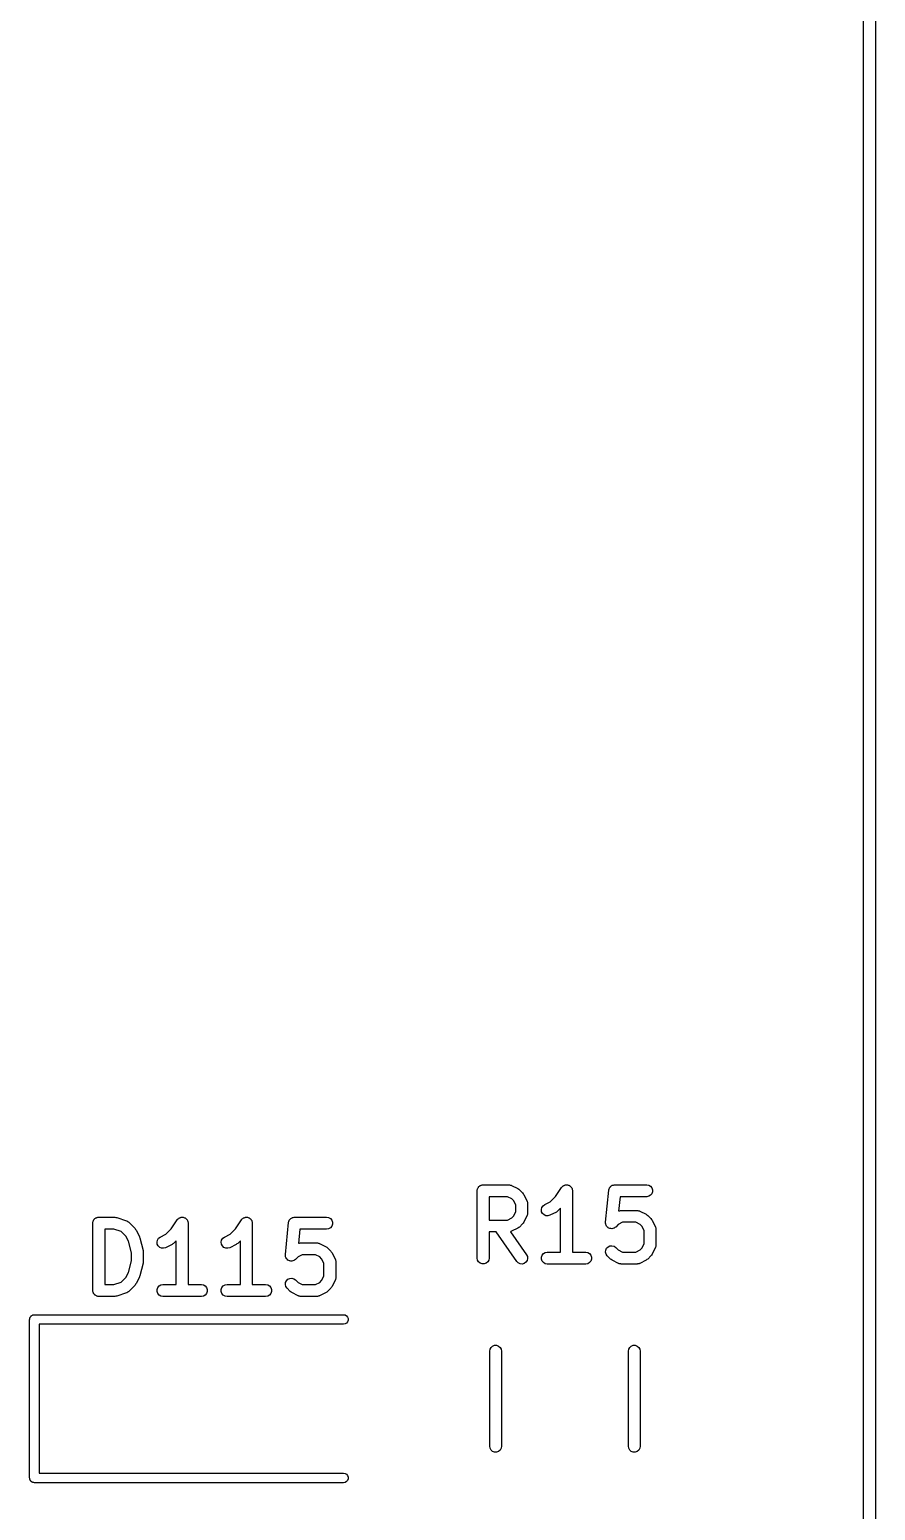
# Model space of a CAD drawing. Extents: x 25 to 125, y -131 to -25.
# Drawn here: x 114.4 to 125.08, y -71.26 to -52.57 of the extents above; entities that cross this region are included whole.
import ezdxf

# ---------------------------------------------------------------- set-up
doc = ezdxf.new("R2010")
doc.units = 0
doc.header["$MEASUREMENT"] = 0
doc.layers.add('BLACK', color=7, linetype='CONTINUOUS')

msp = doc.modelspace()

# ---------------------------------------------------------------- linework, layer by layer
at = {"layer": 'Black'}
for p, q in [((125.075, -25), (125.075, -125)), ((124.925, -124.925), (124.925, -25.075)), ((120.051, -67.2255), (120.052, -67.2191)), ((120.051, -68.0755), (120.051, -67.2255)), ((120.052, -67.2125), (120.054, -67.2063)), ((120.052, -67.2191), (120.052, -67.2125)), ((120.054, -67.2063), (120.055, -67.1999)), ((120.055, -67.1999), (120.059, -67.1942)), ((120.059, -67.1942), (120.061, -67.188)), ((120.061, -67.188), (120.065, -67.183)), ((120.065, -67.183), (120.068, -67.1773)), ((120.068, -67.1773), (120.073, -67.1731)), ((120.073, -67.1731), (120.078, -67.1681)), ((120.078, -67.1681), (120.083, -67.1648)), ((120.083, -67.1648), (120.088, -67.1606)), ((120.088, -67.1606), (120.095, -67.1583)), ((120.095, -67.1583), (120.1, -67.155)), ((120.1, -67.155), (120.107, -67.1539)), ((120.107, -67.1539), (120.113, -67.1517)), ((120.113, -67.1517), (120.119, -67.1517)), ((120.119, -67.1517), (120.126, -67.1505)), ((120.126, -67.1505), (120.45, -67.1505)), ((120.45, -67.1505), (120.454, -67.1513)), ((120.454, -67.1513), (120.458, -67.151)), ((120.458, -67.151), (120.467, -67.1535)), ((120.467, -67.1535), (120.475, -67.155)), ((120.475, -67.155), (120.479, -67.1572)), ((120.479, -67.1572), (120.483, -67.1584)), ((120.483, -67.1584), (120.564, -67.1989)), ((120.564, -67.1989), (120.574, -67.2061)), ((120.574, -67.2061), (120.584, -67.213)), ((120.584, -67.213), (120.624, -67.2534)), ((120.624, -67.2534), (120.631, -67.2633)), ((120.631, -67.2633), (120.638, -67.2729)), ((121.039, -67.2992), (121.116, -67.1839)), ((121.116, -67.1839), (121.119, -67.1809)), ((121.119, -67.1809), (121.121, -67.1773)), ((121.121, -67.1773), (121.128, -67.1716)), ((121.128, -67.1716), (121.134, -67.1651)), ((121.134, -67.1651), (121.138, -67.1632)), ((121.138, -67.1632), (121.141, -67.1606)), ((121.141, -67.1606), (121.149, -67.1575)), ((121.149, -67.1575), (121.157, -67.1535)), ((121.157, -67.1535), (121.161, -67.1531)), ((121.161, -67.1531), (121.165, -67.1517)), ((121.165, -67.1517), (121.174, -67.1517)), ((121.174, -67.1517), (121.183, -67.1507)), ((121.183, -67.1507), (121.187, -67.1517)), ((121.187, -67.1517), (121.191, -67.1517)), ((121.191, -67.1517), (121.2, -67.1547)), ((121.2, -67.1547), (121.208, -67.1568)), ((121.208, -67.1568), (121.212, -67.1591)), ((121.212, -67.1591), (121.216, -67.1606)), ((121.216, -67.1606), (121.223, -67.1663)), ((121.223, -67.1663), (121.23, -67.1713)), ((121.23, -67.1713), (121.233, -67.1746)), ((121.233, -67.1746), (121.236, -67.1773)), ((121.236, -67.1773), (121.24, -67.1851)), ((121.24, -67.1851), (121.245, -67.1923)), ((121.245, -67.1923), (121.247, -67.1963)), ((121.247, -67.1963), (121.249, -67.1999)), ((121.249, -67.1999), (121.25, -67.2087)), ((121.25, -67.2087), (121.253, -67.2173)), ((121.253, -67.2173), (121.253, -67.2214)), ((121.253, -67.2214), (121.253, -67.2255)), ((121.253, -67.2255), (121.253, -68.0005)), ((121.67, -67.6228), (121.711, -67.2181)), ((121.711, -67.2181), (121.712, -67.2153)), ((121.712, -67.2125), (121.715, -67.2029)), ((121.712, -67.2153), (121.712, -67.2125)), ((121.715, -67.2029), (121.718, -67.193)), ((121.718, -67.193), (121.719, -67.1907)), ((121.719, -67.1907), (121.72, -67.188)), ((121.72, -67.188), (121.727, -67.1802)), ((121.727, -67.1802), (121.733, -67.1718)), ((121.733, -67.1718), (121.735, -67.1702)), ((121.735, -67.1702), (121.737, -67.1681)), ((121.737, -67.1681), (121.746, -67.1629)), ((121.746, -67.1629), (121.755, -67.1572)), ((121.755, -67.1572), (121.757, -67.1565)), ((121.757, -67.1565), (121.76, -67.155)), ((121.76, -67.155), (121.77, -67.1533)), ((121.77, -67.1533), (121.78, -67.1507)), ((121.78, -67.1507), (121.783, -67.151)), ((121.783, -67.151), (121.785, -67.1505)), ((121.785, -67.1505), (122.19, -67.1505)), ((122.19, -67.1505), (122.216, -67.155)), ((122.216, -67.155), (122.238, -67.1681)), ((122.238, -67.1681), (122.255, -67.188)), ((122.255, -67.263), (122.238, -67.283)), ((122.255, -67.188), (122.264, -67.2125)), ((122.264, -67.2385), (122.255, -67.263)), ((122.264, -67.2125), (122.264, -67.2385)), ((120.201, -67.3005), (120.201, -67.5958)), ((120.432, -67.3005), (120.201, -67.3005)), ((120.486, -67.3276), (120.432, -67.3005)), ((120.509, -67.3509), (120.486, -67.3276)), ((120.537, -67.4051), (120.509, -67.3509)), ((120.537, -67.4912), (120.537, -67.4051)), ((120.638, -67.2729), (120.679, -67.3539)), ((120.679, -67.3539), (120.68, -67.358)), ((120.68, -67.358), (120.682, -67.3618)), ((120.682, -67.3618), (120.684, -67.3704)), ((120.684, -67.3704), (120.686, -67.3789)), ((120.686, -67.3789), (120.686, -67.3832)), ((120.686, -67.3832), (120.687, -67.3874)), ((120.687, -67.3874), (120.687, -67.5089)), ((120.861, -67.4639), (120.867, -67.4386)), ((120.867, -67.4386), (120.881, -67.4168)), ((120.881, -67.4168), (120.902, -67.4013)), ((120.902, -67.4013), (120.972, -67.3663)), ((120.972, -67.3663), (121.039, -67.2992)), ((121.103, -67.4471), (121.069, -67.4809)), ((121.103, -68.0005), (121.103, -67.4471)), ((121.853, -67.3005), (121.835, -67.4815)), ((122.19, -67.3005), (121.853, -67.3005)), ((122.216, -67.296), (122.19, -67.3005)), ((122.238, -67.283), (122.216, -67.296)), ((115.201, -67.6345), (115.202, -67.6281)), ((115.201, -68.4845), (115.201, -67.6345)), ((115.202, -67.6215), (115.204, -67.6153)), ((115.202, -67.6281), (115.202, -67.6215)), ((115.204, -67.6153), (115.206, -67.6089)), ((115.206, -67.6089), (115.209, -67.6032)), ((115.209, -67.6032), (115.211, -67.597)), ((115.211, -67.597), (115.215, -67.592)), ((115.215, -67.592), (115.219, -67.5863)), ((115.219, -67.5863), (115.224, -67.5821)), ((115.224, -67.5821), (115.228, -67.5771)), ((115.228, -67.5771), (115.234, -67.5738)), ((115.234, -67.5738), (115.239, -67.5696)), ((115.239, -67.5696), (115.245, -67.5673)), ((115.245, -67.5673), (115.25, -67.564)), ((115.25, -67.564), (115.257, -67.5629)), ((115.257, -67.5629), (115.263, -67.5607)), ((115.263, -67.5607), (115.27, -67.5607)), ((115.27, -67.5607), (115.276, -67.5595)), ((115.276, -67.5595), (115.478, -67.5595)), ((115.478, -67.5595), (115.49, -67.5616)), ((115.49, -67.5616), (115.502, -67.5634)), ((115.502, -67.5634), (115.624, -67.6038)), ((115.624, -67.6038), (115.627, -67.6059)), ((115.627, -67.6059), (115.632, -67.607)), ((115.632, -67.607), (115.639, -67.6121)), ((115.639, -67.6121), (115.647, -67.6163)), ((115.647, -67.6163), (115.649, -67.6195)), ((115.649, -67.6195), (115.653, -67.622)), ((115.653, -67.622), (115.734, -67.7029)), ((116.189, -67.7082), (116.266, -67.5929)), ((116.266, -67.5929), (116.269, -67.5899)), ((116.269, -67.5899), (116.271, -67.5863)), ((116.271, -67.5863), (116.278, -67.5806)), ((116.278, -67.5806), (116.284, -67.5741)), ((116.284, -67.5741), (116.288, -67.5722)), ((116.288, -67.5722), (116.291, -67.5696)), ((116.291, -67.5696), (116.299, -67.5665)), ((116.299, -67.5665), (116.307, -67.5625)), ((116.307, -67.5625), (116.312, -67.5621)), ((116.312, -67.5621), (116.315, -67.5607)), ((116.315, -67.5607), (116.324, -67.5607)), ((116.324, -67.5607), (116.333, -67.5597)), ((116.333, -67.5597), (116.337, -67.5607)), ((116.337, -67.5607), (116.341, -67.5607)), ((116.341, -67.5607), (116.35, -67.5637)), ((116.35, -67.5637), (116.359, -67.5658)), ((116.359, -67.5658), (116.362, -67.5682)), ((116.362, -67.5682), (116.366, -67.5696)), ((116.366, -67.5696), (116.373, -67.5753)), ((116.373, -67.5753), (116.38, -67.5803)), ((116.38, -67.5803), (116.383, -67.5836)), ((116.383, -67.5836), (116.386, -67.5863)), ((116.386, -67.5863), (116.39, -67.5941)), ((116.39, -67.5941), (116.396, -67.6013)), ((116.396, -67.6013), (116.397, -67.6053)), ((116.397, -67.6053), (116.399, -67.6089)), ((116.399, -67.6089), (116.401, -67.6177)), ((116.401, -67.6177), (116.403, -67.6263)), ((116.403, -67.6263), (116.403, -67.6304)), ((116.403, -67.6304), (116.403, -67.6345)), ((116.403, -67.6345), (116.403, -68.4095)), ((116.999, -67.7082), (117.076, -67.5929)), ((117.076, -67.5929), (117.078, -67.5899)), ((117.078, -67.5899), (117.081, -67.5863)), ((117.081, -67.5863), (117.087, -67.5806)), ((117.087, -67.5806), (117.094, -67.5741)), ((117.094, -67.5741), (117.097, -67.5722)), ((117.097, -67.5722), (117.1, -67.5696)), ((117.1, -67.5696), (117.109, -67.5665)), ((117.109, -67.5665), (117.117, -67.5625)), ((117.117, -67.5625), (117.121, -67.5621)), ((117.121, -67.5621), (117.125, -67.5607)), ((117.125, -67.5607), (117.134, -67.5607)), ((117.134, -67.5607), (117.143, -67.5597)), ((117.143, -67.5597), (117.147, -67.5607)), ((117.147, -67.5607), (117.151, -67.5607)), ((117.151, -67.5607), (117.159, -67.5637)), ((117.159, -67.5637), (117.168, -67.5658)), ((117.168, -67.5658), (117.172, -67.5682)), ((117.172, -67.5682), (117.175, -67.5696)), ((117.175, -67.5696), (117.182, -67.5753)), ((117.182, -67.5753), (117.19, -67.5803)), ((117.19, -67.5803), (117.192, -67.5836)), ((117.192, -67.5836), (117.195, -67.5863)), ((117.195, -67.5863), (117.2, -67.5941)), ((117.2, -67.5941), (117.205, -67.6013)), ((117.205, -67.6013), (117.206, -67.6053)), ((117.206, -67.6053), (117.208, -67.6089)), ((117.208, -67.6089), (117.21, -67.6177)), ((117.21, -67.6177), (117.213, -67.6263)), ((117.213, -67.6263), (117.212, -67.6304)), ((117.212, -67.6304), (117.213, -67.6345)), ((117.213, -67.6345), (117.213, -68.4095)), ((117.63, -68.0318), (117.671, -67.6271)), ((117.671, -67.6215), (117.675, -67.6119)), ((117.671, -67.6243), (117.671, -67.6215)), ((117.671, -67.6271), (117.671, -67.6243)), ((117.675, -67.6119), (117.678, -67.602)), ((117.678, -67.602), (117.679, -67.5997)), ((117.679, -67.5997), (117.68, -67.597)), ((117.68, -67.597), (117.687, -67.5892)), ((117.687, -67.5892), (117.693, -67.5808)), ((117.693, -67.5808), (117.695, -67.5792)), ((117.695, -67.5792), (117.697, -67.5771)), ((117.697, -67.5771), (117.706, -67.5719)), ((117.706, -67.5719), (117.714, -67.5662)), ((117.714, -67.5662), (117.717, -67.5655)), ((117.717, -67.5655), (117.719, -67.564)), ((117.719, -67.564), (117.73, -67.5623)), ((117.73, -67.5623), (117.74, -67.5597)), ((117.74, -67.5597), (117.742, -67.56)), ((117.742, -67.56), (117.745, -67.5595)), ((117.745, -67.5595), (118.15, -67.5595)), ((118.15, -67.5595), (118.176, -67.564)), ((118.176, -67.564), (118.198, -67.5771)), ((118.198, -67.5771), (118.215, -67.597)), ((118.215, -67.597), (118.224, -67.6215)), ((118.224, -67.6215), (118.224, -67.6475)), ((120.201, -67.5958), (120.432, -67.5958)), ((120.432, -67.5958), (120.486, -67.5686)), ((120.486, -67.5686), (120.509, -67.5454)), ((120.509, -67.5454), (120.537, -67.4912)), ((120.631, -67.633), (120.624, -67.6428)), ((120.638, -67.6234), (120.631, -67.633)), ((120.679, -67.5424), (120.638, -67.6234)), ((120.68, -67.5383), (120.679, -67.5424)), ((120.682, -67.5345), (120.68, -67.5383)), ((120.684, -67.5259), (120.682, -67.5345)), ((120.686, -67.5174), (120.684, -67.5259)), ((120.687, -67.5089), (120.686, -67.5131)), ((120.686, -67.5131), (120.686, -67.5174)), ((120.863, -67.4898), (120.861, -67.4639)), ((120.875, -67.5131), (120.863, -67.4898)), ((120.894, -67.531), (120.875, -67.5131)), ((120.918, -67.5413), (120.894, -67.531)), ((120.944, -67.5429), (120.918, -67.5413)), ((120.969, -67.5355), (120.944, -67.5429)), ((121.05, -67.495), (120.969, -67.5355)), ((121.06, -67.4878), (121.05, -67.495)), ((121.069, -67.4809), (121.06, -67.4878)), ((121.67, -67.6233), (121.67, -67.6228)), ((121.67, -67.6238), (121.67, -67.6233)), ((121.671, -67.6362), (121.67, -67.6238)), ((121.672, -67.6488), (121.671, -67.6362)), ((121.884, -67.6243), (121.83, -67.6514)), ((121.835, -67.4815), (121.837, -67.481)), ((121.837, -67.481), (121.841, -67.4789)), ((121.841, -67.4789), (121.849, -67.4773)), ((121.849, -67.4773), (121.858, -67.4748)), ((121.858, -67.4748), (121.862, -67.4751)), ((121.862, -67.4751), (121.866, -67.4743)), ((121.866, -67.4743), (122.069, -67.4743)), ((122.051, -67.6243), (121.884, -67.6243)), ((122.105, -67.6514), (122.051, -67.6243)), ((122.069, -67.4743), (122.073, -67.4751)), ((122.073, -67.4751), (122.077, -67.4748)), ((122.077, -67.4748), (122.086, -67.4773)), ((122.086, -67.4773), (122.094, -67.4789)), ((122.094, -67.4789), (122.098, -67.481)), ((122.098, -67.481), (122.102, -67.4823)), ((122.102, -67.4823), (122.183, -67.5227)), ((122.183, -67.5227), (122.193, -67.5299)), ((122.193, -67.5299), (122.203, -67.5368)), ((122.203, -67.5368), (122.243, -67.5773)), ((122.243, -67.5773), (122.25, -67.5871)), ((122.25, -67.5871), (122.257, -67.5967)), ((122.257, -67.5967), (122.298, -67.6777)), ((115.351, -67.7095), (115.351, -68.4095)), ((115.466, -67.7095), (115.351, -67.7095)), ((115.559, -67.7406), (115.466, -67.7095)), ((115.619, -67.8004), (115.559, -67.7406)), ((115.651, -67.8631), (115.619, -67.8004)), ((115.734, -67.7029), (115.741, -67.7128)), ((115.741, -67.7128), (115.748, -67.7224)), ((115.748, -67.7224), (115.788, -67.8034)), ((115.788, -67.8034), (115.791, -67.8112)), ((115.791, -67.8112), (115.794, -67.8187)), ((115.794, -67.8187), (115.835, -67.9806)), ((116.031, -67.8258), (116.052, -67.8103)), ((116.052, -67.8103), (116.122, -67.7753)), ((116.122, -67.7753), (116.189, -67.7082)), ((116.841, -67.8258), (116.862, -67.8103)), ((116.862, -67.8103), (116.932, -67.7753)), ((116.932, -67.7753), (116.999, -67.7082)), ((117.813, -67.7095), (117.795, -67.8905)), ((118.15, -67.7095), (117.813, -67.7095)), ((118.176, -67.705), (118.15, -67.7095)), ((118.198, -67.692), (118.176, -67.705)), ((118.215, -67.672), (118.198, -67.692)), ((118.224, -67.6475), (118.215, -67.672)), ((120.289, -67.7458), (120.201, -67.7458)), ((120.201, -67.7458), (120.201, -68.0755)), ((120.55, -68.1185), (120.289, -67.7458)), ((120.475, -67.7412), (120.47, -67.7422)), ((120.47, -67.7422), (120.673, -68.0325)), ((120.479, -67.7391), (120.475, -67.7412)), ((120.483, -67.7378), (120.479, -67.7391)), ((120.564, -67.6974), (120.483, -67.7378)), ((120.574, -67.6902), (120.564, -67.6974)), ((120.584, -67.6833), (120.574, -67.6902)), ((120.624, -67.6428), (120.584, -67.6833)), ((121.672, -67.6492), (121.672, -67.6488)), ((121.672, -67.6497), (121.672, -67.6492)), ((121.678, -67.6611), (121.672, -67.6497)), ((121.683, -67.6725), (121.678, -67.6611)), ((121.683, -67.6729), (121.683, -67.6725)), ((121.683, -67.6733), (121.683, -67.6729)), ((121.692, -67.6822), (121.683, -67.6733)), ((121.701, -67.6912), (121.692, -67.6822)), ((121.702, -67.6914), (121.701, -67.6912)), ((121.702, -67.6917), (121.702, -67.6914)), ((121.713, -67.697), (121.702, -67.6917)), ((121.725, -67.7025), (121.713, -67.697)), ((121.725, -67.7027), (121.725, -67.7025)), ((121.725, -67.7025), (121.725, -67.7025)), ((121.738, -67.7038), (121.725, -67.7027)), ((121.751, -67.7051), (121.738, -67.7038)), ((121.764, -67.7018), (121.751, -67.705)), ((121.751, -67.705), (121.751, -67.705)), ((121.751, -67.705), (121.751, -67.7051)), ((121.776, -67.6986), (121.764, -67.7018)), ((121.777, -67.6983), (121.776, -67.6984)), ((121.776, -67.6984), (121.776, -67.6986)), ((121.787, -67.6911), (121.777, -67.6983)), ((121.797, -67.684), (121.787, -67.6911)), ((121.798, -67.6836), (121.797, -67.684)), ((121.83, -67.6514), (121.798, -67.6833)), ((121.798, -67.6833), (121.798, -67.6836)), ((122.129, -67.6747), (122.105, -67.6514)), ((122.156, -67.7289), (122.129, -67.6747)), ((122.156, -67.8959), (122.156, -67.7289)), ((122.298, -67.6777), (122.299, -67.6818)), ((122.299, -67.6818), (122.301, -67.6856)), ((122.301, -67.6856), (122.303, -67.6942)), ((122.303, -67.6942), (122.305, -67.7027)), ((122.305, -67.7027), (122.305, -67.707)), ((122.305, -67.707), (122.306, -67.7112)), ((122.306, -67.7112), (122.306, -67.9136)), ((115.687, -68.008), (115.651, -67.8631)), ((115.687, -68.111), (115.687, -68.008)), ((115.835, -67.9806), (115.835, -67.9898)), ((115.835, -67.9898), (115.837, -67.9988)), ((115.837, -67.9988), (115.837, -68.1202)), ((116.011, -67.8729), (116.017, -67.8476)), ((116.014, -67.8988), (116.011, -67.8729)), ((116.025, -67.9221), (116.014, -67.8988)), ((116.017, -67.8476), (116.031, -67.8258)), ((116.044, -67.94), (116.025, -67.9221)), ((116.068, -67.9503), (116.044, -67.94)), ((116.094, -67.9519), (116.068, -67.9503)), ((116.119, -67.9445), (116.094, -67.9519)), ((116.2, -67.904), (116.119, -67.9445)), ((116.21, -67.8968), (116.2, -67.904)), ((116.22, -67.8899), (116.21, -67.8968)), ((116.253, -67.8561), (116.22, -67.8899)), ((116.253, -68.4095), (116.253, -67.8561)), ((116.82, -67.8729), (116.826, -67.8476)), ((116.823, -67.8988), (116.82, -67.8729)), ((116.835, -67.9221), (116.823, -67.8988)), ((116.826, -67.8476), (116.841, -67.8258)), ((116.854, -67.94), (116.835, -67.9221)), ((116.878, -67.9503), (116.854, -67.94)), ((116.904, -67.9519), (116.878, -67.9503)), ((116.929, -67.9445), (116.904, -67.9519)), ((117.01, -67.904), (116.929, -67.9445)), ((117.019, -67.8968), (117.01, -67.904)), ((117.029, -67.8899), (117.019, -67.8968)), ((117.063, -67.8561), (117.029, -67.8899)), ((117.063, -68.4095), (117.063, -67.8561)), ((117.795, -67.8905), (117.797, -67.89)), ((117.797, -67.89), (117.8, -67.8879)), ((117.8, -67.8879), (117.809, -67.8863)), ((117.809, -67.8863), (117.818, -67.8838)), ((117.818, -67.8838), (117.822, -67.8841)), ((117.822, -67.8841), (117.826, -67.8833)), ((117.826, -67.8833), (118.028, -67.8833)), ((118.028, -67.8833), (118.033, -67.8841)), ((118.033, -67.8841), (118.037, -67.8838)), ((118.037, -67.8838), (118.045, -67.8863)), ((118.045, -67.8863), (118.054, -67.8879)), ((118.054, -67.8879), (118.058, -67.89)), ((118.058, -67.89), (118.062, -67.8913)), ((118.062, -67.8913), (118.143, -67.9317)), ((118.143, -67.9317), (118.153, -67.9389)), ((118.153, -67.9389), (118.162, -67.9458)), ((118.162, -67.9458), (118.203, -67.9863)), ((118.203, -67.9863), (118.21, -67.9961)), ((118.21, -67.9961), (118.217, -68.0057)), ((118.217, -68.0057), (118.257, -68.0867)), ((120.887, -68.0181), (120.91, -68.005)), ((120.91, -68.005), (120.935, -68.0005)), ((120.935, -68.0005), (121.103, -68.0005)), ((121.253, -68.0005), (121.421, -68.0005)), ((121.421, -68.0005), (121.447, -68.005)), ((121.447, -68.005), (121.469, -68.0181)), ((121.67, -68.0011), (121.672, -67.9752)), ((121.677, -68.0263), (121.67, -68.0011)), ((121.672, -67.9752), (121.683, -67.9516)), ((121.683, -67.9516), (121.702, -67.9331)), ((121.702, -67.9331), (121.725, -67.9221)), ((121.725, -67.9221), (121.751, -67.9199)), ((121.751, -67.9199), (121.777, -67.9266)), ((121.777, -67.9266), (121.798, -67.9415)), ((121.798, -67.9415), (121.83, -67.9734)), ((121.83, -67.9734), (121.884, -68.0005)), ((121.884, -68.0005), (122.051, -68.0005)), ((122.051, -68.0005), (122.105, -67.9734)), ((122.105, -67.9734), (122.129, -67.9501)), ((122.129, -67.9501), (122.156, -67.8959)), ((122.298, -67.9472), (122.257, -68.0281)), ((122.299, -67.943), (122.298, -67.9472)), ((122.301, -67.9393), (122.299, -67.943)), ((122.303, -67.9306), (122.301, -67.9393)), ((122.305, -67.9222), (122.303, -67.9306)), ((122.306, -67.9136), (122.305, -67.9179)), ((122.305, -67.9179), (122.305, -67.9222)), ((115.651, -68.256), (115.687, -68.111)), ((115.835, -68.1384), (115.794, -68.3003)), ((115.837, -68.1202), (115.835, -68.1293)), ((115.835, -68.1293), (115.835, -68.1384)), ((117.63, -68.0323), (117.63, -68.0318)), ((117.63, -68.0327), (117.63, -68.0323)), ((117.631, -68.0452), (117.63, -68.0327)), ((117.632, -68.0578), (117.631, -68.0452)), ((117.632, -68.0582), (117.632, -68.0578)), ((117.632, -68.0587), (117.632, -68.0582)), ((117.638, -68.0701), (117.632, -68.0587)), ((117.643, -68.0815), (117.638, -68.0701)), ((117.643, -68.0819), (117.643, -68.0815)), ((117.643, -68.0823), (117.643, -68.0819)), ((117.652, -68.0912), (117.643, -68.0823)), ((117.661, -68.1002), (117.652, -68.0912)), ((117.661, -68.1004), (117.661, -68.1002)), ((117.662, -68.1007), (117.661, -68.1004)), ((117.673, -68.106), (117.662, -68.1007)), ((117.684, -68.1115), (117.673, -68.106)), ((117.685, -68.1115), (117.684, -68.1115)), ((117.685, -68.1117), (117.685, -68.1115)), ((117.698, -68.1128), (117.685, -68.1117)), ((117.71, -68.1141), (117.698, -68.1128)), ((117.711, -68.114), (117.71, -68.1141)), ((117.723, -68.1108), (117.711, -68.114)), ((117.711, -68.114), (117.711, -68.114)), ((117.736, -68.1076), (117.723, -68.1108)), ((117.747, -68.1001), (117.736, -68.1073)), ((117.736, -68.1073), (117.736, -68.1074)), ((117.736, -68.1074), (117.736, -68.1076)), ((117.757, -68.093), (117.747, -68.1001)), ((117.758, -68.0923), (117.757, -68.0926)), ((117.757, -68.0926), (117.757, -68.093)), ((117.79, -68.0604), (117.758, -68.0923)), ((117.844, -68.0333), (117.79, -68.0604)), ((118.011, -68.0333), (117.844, -68.0333)), ((118.065, -68.0605), (118.011, -68.0333)), ((118.088, -68.0837), (118.065, -68.0605)), ((118.115, -68.1379), (118.088, -68.0837)), ((118.115, -68.3049), (118.115, -68.1379)), ((118.257, -68.0867), (118.259, -68.0908)), ((118.259, -68.0908), (118.261, -68.0946)), ((118.261, -68.0946), (118.262, -68.1032)), ((118.262, -68.1032), (118.265, -68.1117)), ((118.265, -68.1117), (118.265, -68.116)), ((118.265, -68.116), (118.265, -68.1202)), ((118.265, -68.1202), (118.265, -68.3226)), ((120.055, -68.1012), (120.051, -68.0755)), ((120.068, -68.1237), (120.055, -68.1012)), ((120.088, -68.1405), (120.068, -68.1237)), ((120.113, -68.1494), (120.088, -68.1405)), ((120.139, -68.1494), (120.113, -68.1494)), ((120.163, -68.1405), (120.139, -68.1494)), ((120.183, -68.1237), (120.163, -68.1405)), ((120.196, -68.1012), (120.183, -68.1237)), ((120.201, -68.0755), (120.196, -68.1012)), ((120.569, -68.137), (120.55, -68.1185)), ((120.592, -68.148), (120.569, -68.137)), ((120.618, -68.1502), (120.592, -68.148)), ((120.643, -68.1435), (120.618, -68.1502)), ((120.665, -68.1286), (120.643, -68.1435)), ((120.68, -68.1072), (120.665, -68.1286)), ((120.673, -68.0325), (120.684, -68.0561)), ((120.686, -68.0821), (120.68, -68.1072)), ((120.684, -68.0561), (120.686, -68.0821)), ((120.862, -68.0625), (120.87, -68.038)), ((120.862, -68.0885), (120.862, -68.0625)), ((120.87, -68.113), (120.862, -68.0885)), ((120.87, -68.038), (120.887, -68.0181)), ((120.887, -68.133), (120.87, -68.113)), ((120.91, -68.146), (120.887, -68.133)), ((120.935, -68.1505), (120.91, -68.146)), ((121.421, -68.1505), (120.935, -68.1505)), ((121.447, -68.146), (121.421, -68.1505)), ((121.469, -68.133), (121.447, -68.146)), ((121.469, -68.0181), (121.486, -68.038)), ((121.486, -68.113), (121.469, -68.133)), ((121.486, -68.038), (121.495, -68.0625)), ((121.495, -68.0885), (121.486, -68.113)), ((121.495, -68.0625), (121.495, -68.0885)), ((121.692, -68.0476), (121.677, -68.0263)), ((121.732, -68.0881), (121.692, -68.0476)), ((121.742, -68.095), (121.732, -68.0881)), ((121.752, -68.1021), (121.742, -68.095)), ((121.833, -68.1426), (121.752, -68.1021)), ((121.837, -68.1438), (121.833, -68.1426)), ((121.841, -68.146), (121.837, -68.1438)), ((121.849, -68.1475), (121.841, -68.146)), ((121.858, -68.15), (121.849, -68.1475)), ((121.862, -68.1498), (121.858, -68.15)), ((121.866, -68.1505), (121.862, -68.1498)), ((122.069, -68.1505), (121.866, -68.1505)), ((122.073, -68.1498), (122.069, -68.1505)), ((122.077, -68.15), (122.073, -68.1498)), ((122.086, -68.1475), (122.077, -68.15)), ((122.094, -68.146), (122.086, -68.1475)), ((122.098, -68.1438), (122.094, -68.146)), ((122.102, -68.1426), (122.098, -68.1438)), ((122.183, -68.1021), (122.102, -68.1426)), ((122.193, -68.095), (122.183, -68.1021)), ((122.203, -68.0881), (122.193, -68.095)), ((122.243, -68.0476), (122.203, -68.0881)), ((122.25, -68.0378), (122.243, -68.0476)), ((122.257, -68.0281), (122.25, -68.0378)), ((115.466, -68.4095), (115.559, -68.3785)), ((115.559, -68.3785), (115.619, -68.3187)), ((115.619, -68.3187), (115.651, -68.256)), ((115.788, -68.3157), (115.748, -68.3966)), ((115.791, -68.3078), (115.788, -68.3157)), ((115.794, -68.3003), (115.791, -68.3078)), ((117.63, -68.4101), (117.632, -68.3842)), ((117.632, -68.3842), (117.643, -68.3606)), ((117.643, -68.3606), (117.662, -68.3421)), ((117.662, -68.3421), (117.685, -68.3311)), ((117.685, -68.3311), (117.711, -68.3289)), ((117.711, -68.3289), (117.736, -68.3356)), ((117.736, -68.3356), (117.758, -68.3505)), ((117.758, -68.3505), (117.79, -68.3824)), ((117.79, -68.3824), (117.844, -68.4095)), ((118.011, -68.4095), (118.065, -68.3824)), ((118.065, -68.3824), (118.088, -68.3591)), ((118.088, -68.3591), (118.115, -68.3049)), ((118.257, -68.3562), (118.217, -68.4371)), ((118.259, -68.352), (118.257, -68.3562)), ((118.261, -68.3483), (118.259, -68.352)), ((118.262, -68.3396), (118.261, -68.3483)), ((118.265, -68.3312), (118.262, -68.3396)), ((118.265, -68.3226), (118.265, -68.3269)), ((118.265, -68.3269), (118.265, -68.3312)), ((115.202, -68.491), (115.201, -68.4845)), ((115.202, -68.4975), (115.202, -68.491)), ((115.204, -68.5037), (115.202, -68.4975)), ((115.206, -68.5102), (115.204, -68.5037)), ((115.209, -68.5159), (115.206, -68.5102)), ((115.211, -68.522), (115.209, -68.5159)), ((115.215, -68.5271), (115.211, -68.522)), ((115.219, -68.5327), (115.215, -68.5271)), ((115.224, -68.537), (115.219, -68.5327)), ((115.228, -68.542), (115.224, -68.537)), ((115.234, -68.5453), (115.228, -68.542)), ((115.239, -68.5495), (115.234, -68.5453)), ((115.245, -68.5517), (115.239, -68.5495)), ((115.25, -68.555), (115.245, -68.5517)), ((115.257, -68.5561), (115.25, -68.555)), ((115.263, -68.5584), (115.257, -68.5561)), ((115.27, -68.5584), (115.263, -68.5584)), ((115.276, -68.5595), (115.27, -68.5584)), ((115.478, -68.5595), (115.276, -68.5595)), ((115.351, -68.4095), (115.466, -68.4095)), ((115.49, -68.5574), (115.478, -68.5595)), ((115.502, -68.5557), (115.49, -68.5574)), ((115.624, -68.5152), (115.502, -68.5557)), ((115.627, -68.5131), (115.624, -68.5152)), ((115.632, -68.512), (115.627, -68.5131)), ((115.639, -68.507), (115.632, -68.512)), ((115.647, -68.5028), (115.639, -68.507)), ((115.649, -68.4996), (115.647, -68.5028)), ((115.653, -68.4971), (115.649, -68.4996)), ((115.734, -68.4161), (115.653, -68.4971)), ((115.741, -68.4063), (115.734, -68.4161)), ((115.748, -68.3966), (115.741, -68.4063)), ((116.012, -68.4715), (116.021, -68.447)), ((116.012, -68.4975), (116.012, -68.4715)), ((116.021, -68.522), (116.012, -68.4975)), ((116.021, -68.447), (116.037, -68.4271)), ((116.037, -68.542), (116.021, -68.522)), ((116.037, -68.4271), (116.06, -68.414)), ((116.06, -68.555), (116.037, -68.542)), ((116.06, -68.414), (116.086, -68.4095)), ((116.086, -68.5595), (116.06, -68.555)), ((116.086, -68.4095), (116.253, -68.4095)), ((116.571, -68.5595), (116.086, -68.5595)), ((116.403, -68.4095), (116.571, -68.4095)), ((116.571, -68.4095), (116.597, -68.414)), ((116.597, -68.555), (116.571, -68.5595)), ((116.597, -68.414), (116.62, -68.4271)), ((116.62, -68.542), (116.597, -68.555)), ((116.62, -68.4271), (116.636, -68.447)), ((116.636, -68.522), (116.62, -68.542)), ((116.636, -68.447), (116.645, -68.4715)), ((116.645, -68.4975), (116.636, -68.522)), ((116.645, -68.4715), (116.645, -68.4975)), ((116.821, -68.4715), (116.83, -68.447)), ((116.821, -68.4975), (116.821, -68.4715)), ((116.83, -68.522), (116.821, -68.4975)), ((116.83, -68.447), (116.847, -68.4271)), ((116.847, -68.542), (116.83, -68.522)), ((116.847, -68.4271), (116.869, -68.414)), ((116.869, -68.555), (116.847, -68.542)), ((116.869, -68.414), (116.895, -68.4095)), ((116.895, -68.5595), (116.869, -68.555)), ((116.895, -68.4095), (117.063, -68.4095)), ((117.381, -68.5595), (116.895, -68.5595)), ((117.213, -68.4095), (117.381, -68.4095)), ((117.381, -68.4095), (117.407, -68.414)), ((117.407, -68.555), (117.381, -68.5595)), ((117.407, -68.414), (117.429, -68.4271)), ((117.429, -68.542), (117.407, -68.555)), ((117.429, -68.4271), (117.446, -68.447)), ((117.446, -68.522), (117.429, -68.542)), ((117.446, -68.447), (117.455, -68.4715)), ((117.455, -68.4975), (117.446, -68.522)), ((117.455, -68.4715), (117.455, -68.4975)), ((117.637, -68.4353), (117.63, -68.4101)), ((117.652, -68.4566), (117.637, -68.4353)), ((117.692, -68.4971), (117.652, -68.4566)), ((117.702, -68.504), (117.692, -68.4971)), ((117.712, -68.5111), (117.702, -68.504)), ((117.793, -68.5516), (117.712, -68.5111)), ((117.797, -68.5528), (117.793, -68.5516)), ((117.8, -68.555), (117.797, -68.5528)), ((117.809, -68.5565), (117.8, -68.555)), ((117.818, -68.559), (117.809, -68.5565)), ((117.822, -68.5588), (117.818, -68.559)), ((117.826, -68.5595), (117.822, -68.5588)), ((118.028, -68.5595), (117.826, -68.5595)), ((117.844, -68.4095), (118.011, -68.4095)), ((118.033, -68.5588), (118.028, -68.5595)), ((118.037, -68.559), (118.033, -68.5588)), ((118.045, -68.5565), (118.037, -68.559)), ((118.054, -68.555), (118.045, -68.5565)), ((118.058, -68.5528), (118.054, -68.555)), ((118.062, -68.5516), (118.058, -68.5528)), ((118.143, -68.5111), (118.062, -68.5516)), ((118.153, -68.504), (118.143, -68.5111)), ((118.162, -68.4971), (118.153, -68.504)), ((118.203, -68.4566), (118.162, -68.4971)), ((118.21, -68.4468), (118.203, -68.4566)), ((118.217, -68.4371), (118.21, -68.4468)), ((114.403, -68.85), (114.404, -68.8448)), ((114.403, -70.85), (114.403, -68.85)), ((114.404, -68.8396), (114.406, -68.8347)), ((114.404, -68.8448), (114.404, -68.8396)), ((114.406, -68.8347), (114.407, -68.8295)), ((114.407, -68.8295), (114.409, -68.8249)), ((114.409, -68.8249), (114.411, -68.82)), ((114.411, -68.82), (114.414, -68.816)), ((114.414, -68.816), (114.417, -68.8114)), ((114.417, -68.8114), (114.421, -68.8081)), ((114.421, -68.8081), (114.424, -68.804)), ((114.424, -68.804), (114.429, -68.8014)), ((114.429, -68.8014), (114.433, -68.798)), ((114.433, -68.798), (114.438, -68.7962)), ((114.438, -68.7962), (114.442, -68.7936)), ((114.442, -68.7936), (114.448, -68.7927)), ((114.448, -68.7927), (114.453, -68.7909)), ((114.453, -68.7909), (114.458, -68.7909)), ((114.458, -68.7909), (114.463, -68.79)), ((114.463, -68.79), (118.363, -68.79)), ((118.363, -68.91), (114.523, -68.91)), ((114.523, -68.91), (114.523, -70.79)), ((118.363, -68.79), (118.384, -68.7936)), ((118.384, -68.9064), (118.363, -68.91)), ((118.384, -68.7936), (118.402, -68.804)), ((118.402, -68.896), (118.384, -68.9064)), ((118.402, -68.804), (118.415, -68.82)), ((118.415, -68.88), (118.402, -68.896)), ((118.415, -68.82), (118.422, -68.8396)), ((118.422, -68.8604), (118.415, -68.88)), ((118.422, -68.8396), (118.422, -68.8604)), ((120.208, -69.25), (120.213, -69.2243)), ((120.208, -70.45), (120.208, -69.25)), ((120.213, -69.2243), (120.226, -69.2018)), ((120.226, -69.2018), (120.245, -69.185)), ((120.245, -69.185), (120.27, -69.1761)), ((120.27, -69.1761), (120.296, -69.1761)), ((120.296, -69.1761), (120.32, -69.185)), ((120.32, -69.185), (120.34, -69.2018)), ((120.34, -69.2018), (120.353, -69.2243)), ((120.353, -69.2243), (120.358, -69.25)), ((120.358, -69.25), (120.358, -70.45)), ((121.958, -69.25), (121.963, -69.2243)), ((121.958, -70.45), (121.958, -69.25)), ((121.963, -69.2243), (121.976, -69.2018)), ((121.976, -69.2018), (121.995, -69.185)), ((121.995, -69.185), (122.02, -69.1761)), ((122.02, -69.1761), (122.046, -69.1761)), ((122.046, -69.1761), (122.07, -69.185)), ((122.07, -69.185), (122.09, -69.2018)), ((122.09, -69.2018), (122.103, -69.2243)), ((122.103, -69.2243), (122.108, -69.25)), ((122.108, -69.25), (122.108, -70.45)), ((120.213, -70.4757), (120.208, -70.45)), ((120.226, -70.4982), (120.213, -70.4757)), ((120.245, -70.515), (120.226, -70.4982)), ((120.27, -70.5239), (120.245, -70.515)), ((120.296, -70.5239), (120.27, -70.5239)), ((120.32, -70.515), (120.296, -70.5239)), ((120.34, -70.4982), (120.32, -70.515)), ((120.353, -70.4757), (120.34, -70.4982)), ((120.358, -70.45), (120.353, -70.4757)), ((121.963, -70.4757), (121.958, -70.45)), ((121.976, -70.4982), (121.963, -70.4757)), ((121.995, -70.515), (121.976, -70.4982)), ((122.02, -70.5239), (121.995, -70.515)), ((122.046, -70.5239), (122.02, -70.5239)), ((122.07, -70.515), (122.046, -70.5239)), ((122.09, -70.4982), (122.07, -70.515)), ((122.103, -70.4757), (122.09, -70.4982)), ((122.108, -70.45), (122.103, -70.4757)), ((114.523, -70.79), (118.363, -70.79)), ((118.363, -70.79), (118.384, -70.7936)), ((118.384, -70.7936), (118.402, -70.804)), ((118.402, -70.804), (118.415, -70.82)), ((114.404, -70.8552), (114.403, -70.85)), ((114.404, -70.8604), (114.404, -70.8552)), ((114.406, -70.8653), (114.404, -70.8604)), ((114.407, -70.8705), (114.406, -70.8653)), ((114.409, -70.8751), (114.407, -70.8705)), ((114.411, -70.88), (114.409, -70.8751)), ((114.414, -70.884), (114.411, -70.88)), ((114.417, -70.8886), (114.414, -70.884)), ((114.421, -70.8919), (114.417, -70.8886)), ((114.424, -70.896), (114.421, -70.8919)), ((114.429, -70.8986), (114.424, -70.896)), ((114.433, -70.902), (114.429, -70.8986)), ((114.438, -70.9038), (114.433, -70.902)), ((114.442, -70.9064), (114.438, -70.9038)), ((114.448, -70.9073), (114.442, -70.9064)), ((114.453, -70.9091), (114.448, -70.9073)), ((114.458, -70.9091), (114.453, -70.9091)), ((114.463, -70.91), (114.458, -70.9091)), ((118.363, -70.91), (114.463, -70.91)), ((118.384, -70.9064), (118.363, -70.91)), ((118.402, -70.896), (118.384, -70.9064)), ((118.415, -70.88), (118.402, -70.896)), ((118.415, -70.82), (118.422, -70.8396)), ((118.422, -70.8604), (118.415, -70.88)), ((118.422, -70.8396), (118.422, -70.8604))]:
    msp.add_line(p, q, dxfattribs=at)

doc.saveas('drawing.dxf')
